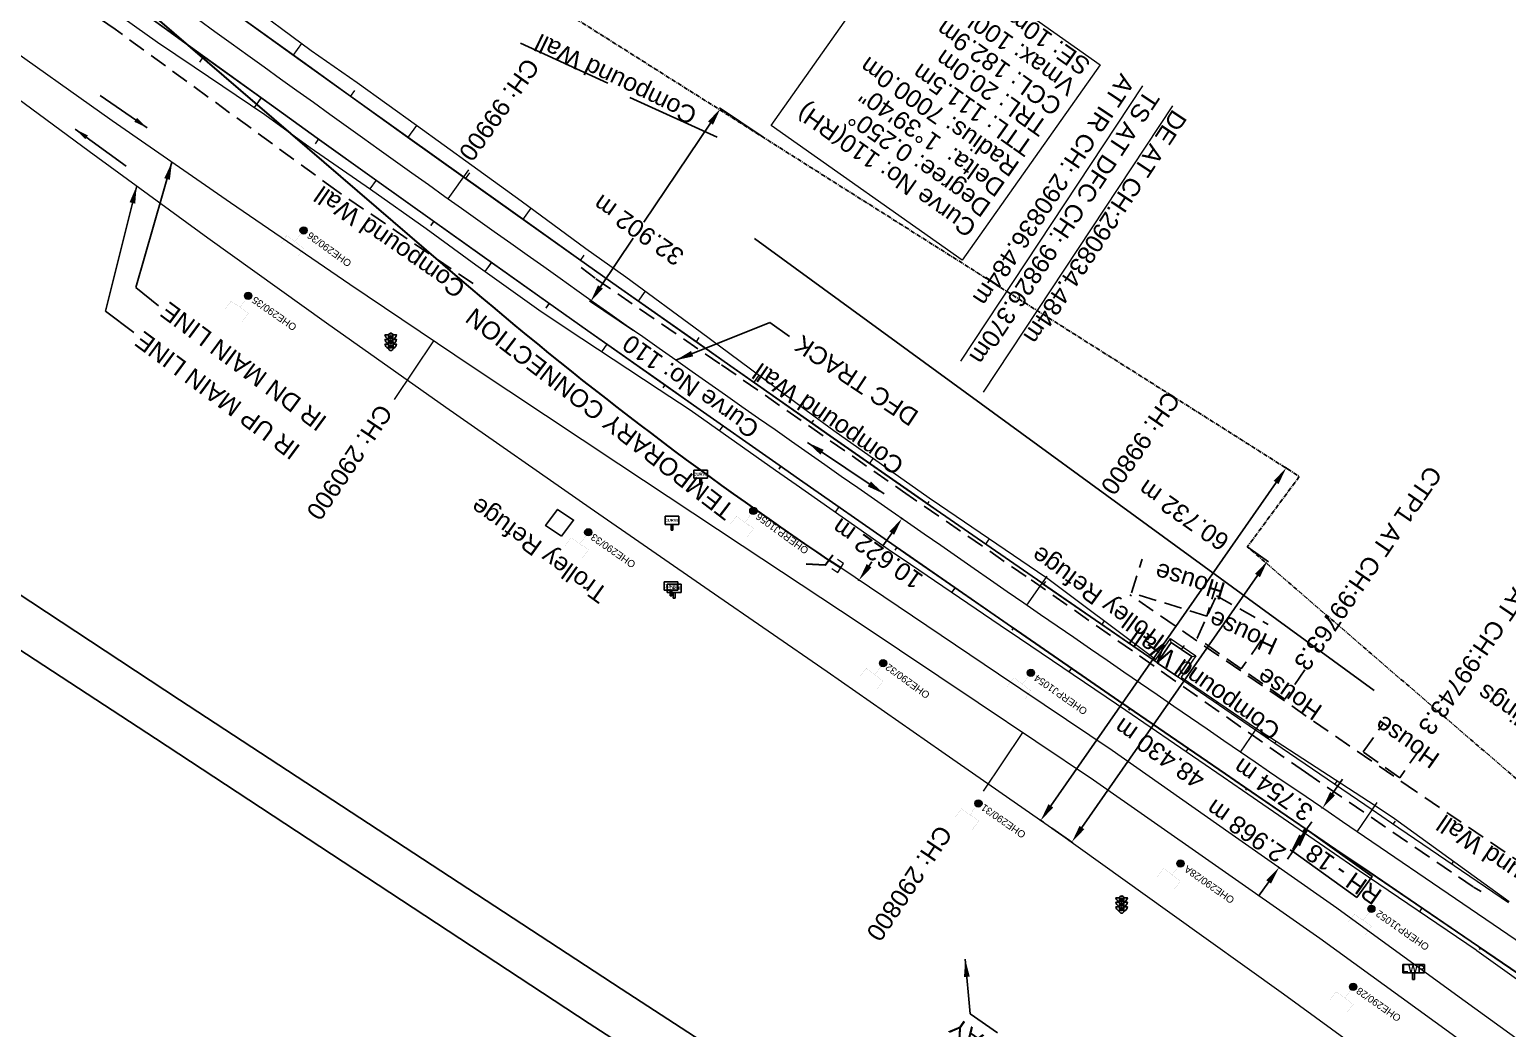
# Model space of a CAD drawing. Header units: metres. Extents: x 644418 to 1306172, y 3366650 to 6747308.
# Drawn here: x 652136.4 to 652345.4, y 3374236.7 to 3374377.9 of the extents above; entities that cross this region are included whole.
import ezdxf
from ezdxf.enums import TextEntityAlignment as Align

# ---------------------------------------------------------------- set-up
doc = ezdxf.new("R2010")
doc.units = ezdxf.units.M
doc.header["$MEASUREMENT"] = 0
doc.linetypes.add('CENTER', pattern=[2, 1.25, -0.25, 0.25, -0.25])
doc.linetypes.add('DASHED', pattern=[0.75, 0.5, -0.25])
doc.layers.get('Defpoints').update_dxf_attribs({"lineweight": 0})
for name, color, linetype, lineweight in [('BOUNDARY DIMENTION', 10, 'Continuous', 0), ('Cardinal_Leader', 10, 'Continuous', 0), ('Existing Chainage', 7, 'Continuous', 0), ('Existing IR Track', 143, 'Continuous', 0), ('Existing Railway Boundary', 7, 'CENTER', 0), ('flow direction', 7, 'Continuous', 0), ('OHE MAST', 8, 'Continuous', 0), ('OHE MAST TEXT', 8, 'Continuous', 0), ('Proposed Chainage', 10, 'Continuous', 0), ('Proposed Curve_Details', 10, 'Continuous', 0), ('PROPOSED DFC TRACK', 1, 'Continuous', 0), ('PROPOSED DFCC TOE LINE', 239, 'Continuous', 0), ('PROPOSED DFCC TOE SLOPES', 239, 'Continuous', 0), ('PROPOSED DFCC TRACK', 1, 'Continuous', 0), ('Proposed TPTC Chainages', 1, 'Continuous', 0), ("RAJPURA STN. SRJ's", 251, 'Continuous', 0), ('TEMPORARY CONNECTION', 6, 'Continuous', 0)]:
    doc.layers.add(name, color=color, linetype=linetype, lineweight=lineweight)
for name, color, linetype in [('COMPOUND_WALL', 251, 'Continuous'), ('CURVE_DETAILS', 251, 'Continuous'), ('DFCC Boundary', 6, 'CENTER'), ('Dimension', 10, 'Continuous'), ('GOVT_BUILDING', 251, 'Continuous'), ('LWR', 251, 'Continuous'), ('PROPOSED DFCC FORMATION LINE', 187, 'Continuous'), ('RESIDENTIAL_BL_PUC', 251, 'Continuous'), ('SIGNAL_POST', 8, 'Continuous'), ('SUB_ROAD_EDGE', 34, 'Continuous'), ('TOPO_TEXT', 251, 'Continuous'), ('Trolley Refuse', 10, 'Continuous'), ('TROLLEY_STAND', 7, 'Continuous')]:
    doc.layers.add(name, color=color, linetype=linetype)
doc.styles.add('NB', font='swissbo.ttf', dxfattribs={"height": 1.5})
doc.styles.get("Standard").update_dxf_attribs({"font": 'arial.ttf'})
doc.styles.add('Style-Arial', font='arial.ttf')
doc.dimstyles.new('DIM', dxfattribs={"dimtxt": 2.5, "dimasz": 2.5, "dimexe": 0.18, "dimexo": 0.0625, "dimgap": 0.09, "dimtad": 0, "dimtih": 1, "dimtoh": 1, "dimdec": 3, "dimzin": 0, "dimdsep": 46, "dimtxsty": 'Standard', "dimcen": 0.09, "dimadec": 0, "dimazin": 0, "dimtfac": 1, "dimtdec": 3, "dimtofl": 0, "dimtmove": 0, "dimatfit": 3, "dimfxl": 1, "dimtolj": 1, "dimtzin": 0, "dimarcsym": 0})
doc.dimstyles.new('ISO-25', dxfattribs={"dimtxt": 2.5, "dimasz": 2.5, "dimexe": 1.25, "dimexo": 0.625, "dimtad": 1, "dimtxsty": 'Standard', "dimcen": 2.5, "dimadec": 0, "dimazin": 0, "dimtfac": 1, "dimtmove": 0, "dimatfit": 3, "dimfxl": 1, "dimarcsym": 0})

# ---------------------------------------------------------------- blocks, each defined once
blk = doc.blocks.new('LWR')
for p, q in [((-1.52, 2.09), (1.54, 2.09)), ((-1.52, 0.92), (-1.52, 2.09)), ((-1.52, 0.92), (1.54, 0.92)), ((1.54, 2.09), (1.54, 0.92))]:
    blk.add_line(p, q)
blk.add_lwpolyline([(-0.13, 0.92), (-0.13, 0), (0.13, 0), (0.13, 0.92)])
at = {"style": 'NB', "width": 1.025371}
blk.add_text('LWR', height=0.988, dxfattribs=at).set_placement((0, 1.5), align=Align.MIDDLE)
blk = doc.blocks.new('SIG')
for color, points in [(1, [(-0.22, 0.42, 0.180295), (-0.01, 0.33, -0.00255), (0.01, 0.33, -0.00255), (0.02, 0.33, 0.180295), (0.23, 0.42, -0.002654), (0.25, 0.44, 0.184495), (0.33, 0.65, 1.000001), (-0.32, 0.65, 0.184495), (-0.24, 0.44, -0.002654)]), (2, [(0.23, -0.23, -0.002654), (0.25, -0.21, 0.184495), (0.33, 0.01, 1.000001), (-0.32, 0.01, 0.184495), (-0.24, -0.21, -0.002654), (-0.22, -0.23, 0.180295), (-0.01, -0.32, -0.00255), (0.01, -0.32, -0.00255), (0.02, -0.32, 0.180295)]), (3, [(0.23, -0.88, -0.002654), (0.25, -0.86, 0.184495), (0.33, -0.64, 1.000001), (-0.32, -0.64, 0.184495), (-0.24, -0.86, -0.002654), (-0.22, -0.88, 0.395599)])]:
    blk.add_hatch(color=color).paths.add_polyline_path(points)
for p, q in [((-0.31, 0.98), (-0.32, -0.9)), ((0.33, -0.9), (0.32, 0.98))]:
    blk.add_line(p, q)
for points in [[(-0.31, 0.98), (-0.81, 0.98, 0.198758), (-0.42, 0.41, 0.003814), (-0.31, 0.39, 0.003814)], [(-0.31, 0.33), (-0.81, 0.33, 0.198758), (-0.42, -0.23, 0.003727), (-0.32, -0.26, 0.003727)], [(0.32, 0.98), (0.82, 0.98, -0.198758), (0.44, 0.41, -0.003814), (0.32, 0.39, -0.003814)], [(0.32, 0.33), (0.82, 0.33, -0.198758), (0.44, -0.23, -0.003727), (0.33, -0.26, -0.003727)], [(-0.32, -0.32), (-0.81, -0.32, 0.198758), (-0.42, -0.88, 0.003639), (-0.32, -0.9)], [(0.33, -0.32), (0.82, -0.32, -0.198758), (0.44, -0.88, -0.003639), (0.33, -0.9)]]:
    blk.add_lwpolyline(points, format="xyb")
for centre, radius, start, end in [((0.01, 0.91), 0.324, 12.4049, 167.5951), ((0.01, 0.81), 0.357, 27.7578, 152.2422), ((0.01, -0.9), 0.324, 181.4572, 358.5428)]:
    blk.add_arc(centre, radius, start, end)
blk = doc.blocks.new('CURVE')
for p, q in [((-0.98, 0.82), (-0.98, 1.98)), ((-0.98, 1.98), (0.98, 1.98)), ((-0.98, 0.82), (0.98, 0.82)), ((-0.13, 0.82), (-0.13, 0)), ((-0.13, 0), (0.13, 0)), ((0.13, 0.82), (0.13, 0)), ((0.98, 1.98), (0.98, 0.82))]:
    blk.add_line(p, q)
at = {"style": 'NB', "width": 1.025371}
blk.add_text('CURVE', height=0.4, dxfattribs=at).set_placement((0, 1.4), align=Align.MIDDLE)
blk = doc.blocks.new('OHE MAST')
h = blk.add_hatch(color=256)
edge = h.paths.add_edge_path()
edge.add_arc((0, 0), 0.514, 0, 360)
at = {"const_width": 0.01, "flags": 128}
for points in [[(1.5, 3.5), (1.5, 2), (-1.5, 2), (-1.5, 3.5)], [(0, 2), (0, 0)]]:
    blk.add_lwpolyline(points, dxfattribs=at)
blk.add_circle((0, 0), 0.514)
blk = doc.blocks.new('*D1735')
at = {"layer": 'Defpoints', "color": 0, "transparency": 16777216}
for p in [(652319.21, 3374267.87, -2.92), (652319.21, 3374267.87), (652317.09, 3374264.77, 268.46)]:
    blk.add_point(p, dxfattribs=at)
at = {"layer": 'Dimension', "color": 0, "lineweight": -2, "transparency": 16777216}
for p, q in [((652320.63, 3374269.93), (652322.04, 3374271.99)), ((652319.16, 3374267.9), (652319.07, 3374267.97)), ((652317.04, 3374264.81), (652316.94, 3374264.87)), ((652315.68, 3374262.71), (652314.27, 3374260.65))]:
    blk.add_line(p, q, dxfattribs=at)
at = {"layer": 'Dimension', "color": 0, "transparency": 16777216}
for points in [[(652320.28, 3374270.16), (652320.97, 3374269.69), (652319.21, 3374267.87)], [(652315.34, 3374262.94), (652316.02, 3374262.47), (652317.09, 3374264.77)]]:
    blk.add_solid(points, dxfattribs=at)
at = {"layer": 'Dimension', "color": 0, "lineweight": 0, "transparency": 16777216, "insert": (652312.22, 3374270.48), "char_height": 2.5, "attachment_point": 5, "rotation": 145}
blk.add_mtext('\\A1;3.754 m', dxfattribs=at)
blk = doc.blocks.new('*D1769')
at = {"layer": 'Defpoints', "color": 0, "transparency": 16777216}
for p in [(652259.72, 3374308.81), (652259.84, 3374308.72), (652253.77, 3374300.01)]:
    blk.add_point(p, dxfattribs=at)
at = {"layer": 'Dimension', "color": 0, "lineweight": -2, "transparency": 16777216}
for p, q in [((652259.79, 3374308.76), (652259.57, 3374308.91)), ((652258.29, 3374306.76), (652257.03, 3374304.95)), ((652255.08, 3374302.14), (652255.47, 3374302.71)), ((652253.72, 3374300.04), (652253.5, 3374300.19))]:
    blk.add_line(p, q, dxfattribs=at)
at = {"layer": 'Dimension', "color": 0, "transparency": 16777216}
for points in [[(652257.95, 3374306.99), (652258.63, 3374306.52), (652259.72, 3374308.81)], [(652254.74, 3374302.38), (652255.42, 3374301.9), (652253.65, 3374300.09)]]:
    blk.add_solid(points, dxfattribs=at)
at = {"layer": 'Dimension', "color": 0, "lineweight": 0, "transparency": 16777216, "insert": (652256.25, 3374303.83), "char_height": 2.5, "attachment_point": 5, "rotation": 145}
blk.add_mtext('\\A1;10.622 m', dxfattribs=at)
blk = doc.blocks.new('*D1550')
at = {"layer": 'Defpoints', "color": 0, "transparency": 16777216}
for p in [(652314.93, 3374261.77, 268.45), (652313.05, 3374259.47), (652313.2, 3374259.36, 268.44)]:
    blk.add_point(p, dxfattribs=at)
at = {"layer": 'Dimension', "color": 0, "lineweight": -2, "transparency": 16777216}
for p, q in [((652316.25, 3374263.91), (652317.71, 3374265.93)), ((652314.88, 3374261.81), (652314.64, 3374261.98)), ((652313.15, 3374259.4), (652312.91, 3374259.57)), ((652311.59, 3374257.44), (652310.13, 3374255.41))]:
    blk.add_line(p, q, dxfattribs=at)
at = {"layer": 'Dimension', "color": 0, "transparency": 16777216}
for points in [[(652315.91, 3374264.15), (652316.59, 3374263.66), (652314.79, 3374261.88)], [(652311.25, 3374257.68), (652311.93, 3374257.2), (652313.05, 3374259.47)]]:
    blk.add_solid(points, dxfattribs=at)
at = {"layer": 'Dimension', "color": 0, "lineweight": 0, "transparency": 16777216, "insert": (652308.38, 3374264.65), "char_height": 2.5, "attachment_point": 5, "rotation": 145}
blk.add_mtext('\\A1;2.968 m', dxfattribs=at)
blk = doc.blocks.new('*D1659')
at = {"layer": 'BOUNDARY DIMENTION', "color": 0, "lineweight": -2, "transparency": 16777216}
for p, q in [((652240.11, 3374362.71), (652233.91, 3374366.88)), ((652232.66, 3374364.71), (652223.24, 3374350.71)), ((652217.08, 3374341.56), (652221.71, 3374348.44)), ((652221.75, 3374335.41), (652215.54, 3374339.59))]:
    blk.add_line(p, q, dxfattribs=at)
at = {"layer": 'BOUNDARY DIMENTION', "color": 0, "transparency": 16777216}
for points in [[(652232.31, 3374364.94), (652233.01, 3374364.48), (652234.06, 3374366.78)], [(652216.74, 3374341.79), (652217.43, 3374341.33), (652215.69, 3374339.49)]]:
    blk.add_solid(points, dxfattribs=at)
at = {"layer": 'Defpoints', "color": 0, "transparency": 16777216}
for p in [(652234.06, 3374366.78), (652240.17, 3374362.67), (652221.8, 3374335.38)]:
    blk.add_point(p, dxfattribs=at)
at = {"layer": 'BOUNDARY DIMENTION', "color": 0, "transparency": 16777216, "insert": (652222.48, 3374349.58), "char_height": 2.5, "attachment_point": 5, "rotation": 145}
blk.add_mtext('\\A1;32.902 m', dxfattribs=at)
blk = doc.blocks.new('*D1870')
at = {"layer": 'Defpoints', "color": 0, "linetype": 'Continuous', "ltscale": 0.5, "transparency": 16777216}
for p in [(652314.07, 3374315.97), (652314.5, 3374315.67), (652279.78, 3374265.84)]:
    blk.add_point(p, dxfattribs=at)
at = {"layer": 'DFCC Boundary', "color": 0, "linetype": 'Continuous', "lineweight": -2, "ltscale": 0.5, "transparency": 16777216}
for p, q in [((652314.45, 3374315.7), (652313.92, 3374316.07)), ((652280.78, 3374268.19), (652312.64, 3374313.92)), ((652279.73, 3374265.87), (652279.21, 3374266.24))]:
    blk.add_line(p, q, dxfattribs=at)
at = {"layer": 'DFCC Boundary', "color": 0, "linetype": 'Continuous', "ltscale": 0.5, "transparency": 16777216}
for points in [[(652312.3, 3374314.15), (652312.98, 3374313.68), (652314.07, 3374315.97)], [(652280.44, 3374268.43), (652281.13, 3374267.95), (652279.35, 3374266.14)]]:
    blk.add_solid(points, dxfattribs=at)
at = {"layer": 'DFCC Boundary', "color": 0, "linetype": 'Continuous', "ltscale": 0.5, "transparency": 16777216, "insert": (652299.57, 3374309.29), "char_height": 2.5, "attachment_point": 5, "rotation": 145}
blk.add_mtext('\\A1;60.732 m', dxfattribs=at)
blk = doc.blocks.new('*D1884')
at = {"layer": 'Defpoints', "color": 0, "linetype": 'Continuous', "ltscale": 0.5, "transparency": 16777216}
for p in [(652308.57, 3374304.81), (652280.88, 3374265.07), (652283.75, 3374263.07)]:
    blk.add_point(p, dxfattribs=at)
at = {"layer": 'DFCC Boundary', "color": 0, "linetype": 'Continuous', "lineweight": -2, "ltscale": 0.5, "transparency": 16777216}
for p, q in [((652308.62, 3374304.77), (652311.58, 3374302.71)), ((652310.01, 3374300.76), (652285.18, 3374265.13)), ((652280.93, 3374265.04), (652283.9, 3374262.97))]:
    blk.add_line(p, q, dxfattribs=at)
at = {"layer": 'DFCC Boundary', "color": 0, "linetype": 'Continuous', "ltscale": 0.5, "transparency": 16777216}
for points in [[(652309.66, 3374301), (652310.35, 3374300.52), (652311.43, 3374302.81)], [(652284.84, 3374265.36), (652285.52, 3374264.89), (652283.75, 3374263.07)]]:
    blk.add_solid(points, dxfattribs=at)
at = {"layer": 'DFCC Boundary', "color": 0, "linetype": 'Continuous', "ltscale": 0.5, "transparency": 16777216, "insert": (652296.15, 3374275.61), "char_height": 2.5, "attachment_point": 5, "rotation": 145}
blk.add_mtext('\\A1;48.430 m', dxfattribs=at)

msp = doc.modelspace()

# ---------------------------------------------------------------- linework, layer by layer
at = {"layer": 'Cardinal_Leader', "lineweight": 0, "flags": 128}
msp.add_lwpolyline([(652307.5911, 3374275.7972), (652310.4124, 3374279.9253)], dxfattribs=at)
at = {"layer": 'Cardinal_Leader', "linetype": 'Continuous', "lineweight": 0, "flags": 128}
msp.add_lwpolyline([(652324.1139, 3374264.528), (652326.9293, 3374268.66)], dxfattribs=at)
at = {"layer": 'COMPOUND_WALL', "color": 88, "linetype": 'DASHED', "ltscale": 5}
for points in [[(652199.075, 3374342.023), (652179.798, 3374355.142), (652148.442, 3374378), (652127.118, 3374392.892), (652106.106, 3374407.845), (652102.403, 3374452.897)], [(652214.375, 3374344.326), (652216.437, 3374342.717), (652234.212, 3374330.54), (652259.784, 3374312.69), (652277.985, 3374300.155), (652316.774, 3374272.941), (652340.539, 3374256.714), (652341.635, 3374256.11)], [(652371.725, 3374243.635), (652357.421, 3374253.19), (652332.358, 3374270.282), (652291.956, 3374298.032)]]:
    msp.add_lwpolyline(points, dxfattribs=at)
at = {"layer": 'COMPOUND_WALL', "linetype": 'Continuous'}
for points in [[(652218.114, 3374370.37, 269.955), (652205.7588, 3374376.0092, 271.1153)], [(652233.5952, 3374362.7158, 268.9247), (652221.24, 3374368.355, 270.085)], [(652326.5038, 3374284.5195, 269.834), (652238.8558, 3374348.3855, 270.782)]]:
    msp.add_polyline3d(points, dxfattribs=at)
at = {"layer": 'DFCC Boundary', "ltscale": 0.5, "flags": 128}
msp.add_lwpolyline([(655695.597, 3371812.1897), (655640.8822, 3371912.823), (655580.0449, 3371996.7158), (655509.7792, 3372062.0857), (655426.9534, 3372113.9756), (655342.6069, 3372167.9462), (655257.8854, 3372221.2222), (655173.2688, 3372275.363), (655087.3459, 3372327.2788), (655002.8598, 3372380.6107), (654914.5097, 3372429.9473), (654741.1355, 3372529.4419), (654650.033, 3372576.4159), (654568.6995, 3372626.155), (654571.9877, 3372630.6369), (654391.4686, 3372756.327), (654377.1337, 3372736.8494), (654004.4289, 3373016.6995), (654007.7887, 3373020.6424), (653690.5739, 3373253.6486), (653690.5425, 3373253.6059), (653433.8132, 3373453.1485), (653440.7668, 3373462.5592), (653208.8394, 3373636.5534), (653216.1698, 3373646.5105), (653142.1983, 3373700.8896), (653053.6963, 3373771.1122), (652994.4341, 3373810.5255), (652929.3691, 3373859.5713), (652860.9168, 3373902.1103), (652749.6028, 3373984.4705), (652631.2396, 3374070.7175), (652636.2281, 3374078.1704), (652537.912, 3374145.7283), (652392.904, 3374241.2711), (652388.7719, 3374235.6812), (652308.569, 3374304.8076), (652315.9256, 3374314.7669), (652103.9815, 3374448.7876), (652083.1937, 3374464.1943), (652072.7494, 3374471.9329), (652052.3219, 3374487.0684), (652038.1897, 3374497.5387), (652024.0173, 3374508.0388), (652009.8347, 3374518.5254), (651995.6683, 3374529), (651981.7515, 3374539.2836), (651967.8828, 3374549.5317), (651954.6903, 3374559.2866), (651941.4997, 3374569.04), (651923.9377, 3374582.0168), (651906.3215, 3374595.0337), (651892.0868, 3374605.5547), (651877.7985, 3374616.1153), (651861.6288, 3374628.0564), (651845.5071, 3374639.9619), (651829.5757, 3374651.7544), (651824.7911, 3374655.296), (651813.6747, 3374663.5244), (651797.4592, 3374675.4968), (651792.6217, 3374679.0685), (651809.3453, 3374701.6999), (651798.0335, 3374710.0518), (651782.3495, 3374721.6444), (651766.6655, 3374733.2369), (651750.5163, 3374745.1875), (651734.3118, 3374757.179), (651717.3274, 3374769.6994), (651700.4625, 3374782.1317), (651684.6001, 3374793.8578), (651668.5938, 3374805.6902), (651652.6806, 3374817.4203), (651636.8173, 3374829.1137), (651620.9269, 3374840.8662), (651604.9647, 3374852.6718), (651588.7459, 3374864.6312), (651572.5882, 3374876.5455), (651556.6943, 3374888.2868), (651540.8409, 3374899.9983), (651524.5553, 3374912.0488), (651508.2568, 3374924.109), (651492.7938, 3374935.5157), (651477.3997, 3374946.8715), (651461.3291, 3374958.7436), (651445.2311, 3374970.6359), (651429.3555, 3374982.3615), (651413.4375, 3374994.1184), (651396.6322, 3375006.522), (651379.7761, 3375018.963), (651363.6644, 3375030.8565), (651352.7728, 3375038.8965), (651331.6522, 3375054.4784), (651315.7738, 3375066.1947), (651299.7306, 3375078.0412), (651283.6239, 3375089.9346), (651273.9044, 3375097.1057), (651264.2377, 3375104.2378), (651243.4187, 3375119.6324), (651222.5077, 3375135.095), (651201.5462, 3375150.5784), (651180.4926, 3375166.1298), (651161.7365, 3375179.9701), (651143.0969, 3375193.7244), (651126.6442, 3375205.9373), (651110.0563, 3375218.2505), (651088.7204, 3375233.9244), (651067.5473, 3375249.4788), (651049.4448, 3375262.8672), (651031.0656, 3375276.4601), (651013.3004, 3375289.5618), (650995.6557, 3375302.5748), (650975.556, 3375317.4171), (650955.4878, 3375332.2363), (650948.8014, 3375337.1771), (650951.4372, 3375340.7501), (650937.0874, 3375351.3535), (650916.0918, 3375366.8677), (650897.9224, 3375380.2929), (650879.805, 3375393.6796), (650866.8386, 3375403.2309), (650853.9116, 3375412.7532), (650835.5886, 3375426.289), (650817.2946, 3375439.8035), (650797.968, 3375454.1206), (650778.7222, 3375468.3781), (650760.7655, 3375481.6337), (650742.8011, 3375494.8949), (650723.0807, 3375509.4255), (650703.3693, 3375523.9495), (650688.6613, 3375534.8372), (650673.8463, 3375545.804), (650653.7938, 3375560.6295), (650633.6894, 3375575.4932), (650612.6421, 3375591.0542), (650592.0153, 3375606.3042), (650570.0328, 3375622.5591), (650548.5001, 3375638.4814), (650530.5234, 3375651.793), (650512.3606, 3375665.2423), (650494.7465, 3375678.2665), (650476.9008, 3375691.462), (650459.2976, 3375704.4721), (650441.3132, 3375717.7633), (650427.1261, 3375728.1319), (650413.8099, 3375737.864), (650402.677, 3375746.2697), (650389.8486, 3375755.6668), (650377.7322, 3375764.5425), (650360.7275, 3375777.1141), (650343.7744, 3375789.6482), (650325.0342, 3375803.5254), (650306.3109, 3375817.39), (650287.6225, 3375831.2124), (650268.717, 3375845.1957), (650250.337, 3375858.8009), (650231.8256, 3375872.5033), (650215.4559, 3375884.6355), (650199.261, 3375896.6381), (650189.9351, 3375903.5429), (650184.6476, 3375907.4517), (650170.3331, 3375918.0338), (650153.2211, 3375930.7288), (650135.9365, 3375943.5518), (650119.2313, 3375955.9159), (650102.3769, 3375968.3905), (650085.2738, 3375981.0461), (650068.2078, 3375993.6742), (650052.7787, 3376005.1011), (650037.4384, 3376016.4621), (650022.1728, 3376027.766), (650006.9632, 3376039.0283), (649974.7512, 3376062.8762), (649961.4537, 3376072.7117), (649948.2091, 3376082.508), (649944.476, 3376085.2722), (649918.728, 3376050.5341), (649909.4316, 3376057.4177), (649896.4092, 3376067.0604), (649893.7832, 3376069.0128), (649891.1645, 3376070.9437), (649888.4639, 3376072.9569), (649875.744, 3376082.3694), (649867.5551, 3376088.4016), (649853.4118, 3376098.8745), (649839.2513, 3376109.3603), (649829.0749, 3376116.9005), (649827.2194, 3376118.2675), (649818.0867, 3376125.0366), (649808.8566, 3376131.8779), (649793.2502, 3376143.4201), (649777.6288, 3376154.9733), (649763.6321, 3376165.3144), (649749.5741, 3376175.7007), (649733.9228, 3376187.2754), (649718.3343, 3376198.8036), (649705.3241, 3376208.4391), (649692.3703, 3376218.0327), (649678.0208, 3376228.6769), (649663.5747, 3376239.3366), (649646.4625, 3376252.0623), (649634.6272, 3376260.744), (649624.9192, 3376267.9946), (649615.0208, 3376275.3876), (649599.9831, 3376286.4834), (649588.9857, 3376294.598), (649590.032, 3376296.0132), (649586.1685, 3376298.8639), (649569.3593, 3376311.3207), (649552.641, 3376323.7102), (649537.2353, 3376335.0739), (649521.9792, 3376346.327), (649506.2408, 3376358.0035), (649490.3575, 3376369.7875), (649475.7578, 3376380.5673), (649461.1933, 3376391.3211), (649445.4753, 3376402.9572), (649429.8494, 3376414.5253), (649414.4906, 3376425.9209), (649378.3483, 3376452.6365), (649368.4603, 3376459.9984), (649352.6509, 3376471.6682), (649336.6992, 3376483.4434), (649322.3941, 3376494.1037), (649307.6557, 3376505.0862), (649290.8736, 3376517.4208), (649273.972, 3376529.8435), (649258.1992, 3376541.4854), (649242.2966, 3376553.2232), (649226.5432, 3376564.8634), (649210.8826, 3376576.435), (649195.2207, 3376588.0769), (649179.5326, 3376599.7383), (649164.9134, 3376610.5118), (649150.5177, 3376621.1205), (649135.415, 3376632.3287), (649120.2337, 3376643.5954), (649107.8929, 3376652.6743), (649095.5927, 3376661.7234), (649079.5687, 3376673.5769), (649063.4846, 3376685.4748), (649046.5651, 3376697.9756), (649029.6506, 3376710.4727), (649013.3465, 3376722.5351), (648996.9805, 3376734.6431), (648980.3936, 3376746.8979), (648963.6626, 3376759.259), (648946.7453, 3376771.7643), (648929.6945, 3376784.3682), (648913.5118, 3376796.3614), (648897.2206, 3376808.435), (648876.2496, 3376823.9678), (648855.1325, 3376839.6089), (648839.3985, 3376851.2044), (648823.6596, 3376862.8037), (648806.187, 3376875.7235), (648788.7814, 3376888.5937), (648772.4766, 3376900.6763), (648756.1277, 3376912.7915), (648748.6058, 3376918.3049), (648733.321, 3376929.6306), (648718.1841, 3376940.8501), (648694.1574, 3376958.9078), (648686.9154, 3376964.1595), (648685.9321, 3376964.8321), (648667.95, 3376978.2197), (648649.3198, 3376992.1471), (648633.5557, 3377003.8368), (648617.684, 3377015.6038), (648613.3865, 3377018.7718), (648613.1308, 3377018.4261), (648605.39, 3377024.1325), (648593.439, 3377032.9404), (648576.5994, 3377045.3816), (648559.8787, 3377057.7351), (648542.9247, 3377070.3132), (648525.9483, 3377082.908), (648511.3109, 3377093.7409), (648496.5572, 3377104.6599), (648477.562, 3377118.7172), (648458.5464, 3377132.7896), (648451.3349, 3377138.2101), (648435.5918, 3377149.862), (648422.1096, 3377159.9046), (648408.3664, 3377170.0637), (648394.6863, 3377180.1761), (648381.6588, 3377189.818), (648368.6059, 3377199.4787), (648354.1188, 3377210.196), (648339.6473, 3377220.9017), (648325.8166, 3377231.1386), (648311.9735, 3377241.3853), (648297.2469, 3377252.2824), (648283.6168, 3377262.3688), (648282.6002, 3377260.9951), (648281.5015, 3377261.8082), (648268.446, 3377271.4578), (648255.3849, 3377281.1115), (648243.3023, 3377290.0413), (648231.5826, 3377298.7116), (648230.1246, 3377299.843), (648216.137, 3377310.1827), (648202.3989, 3377320.3379), (648187.9045, 3377331.0225), (648173.4524, 3377341.7035), (648159.964, 3377351.7009), (648146.3755, 3377361.7726), (648132.3698, 3377372.1252), (648118.3132, 3377382.5155), (648104.5683, 3377392.6752), (648090.8453, 3377402.8186), (648079.0331, 3377411.5788), (648067.1746, 3377420.3734), (648052.1864, 3377431.461), (648037.1291, 3377442.5999), (648023.4384, 3377452.7367), (648009.6421, 3377462.9518), (647998.5681, 3377471.1475), (647977.6651, 3377486.6371), (647970.8013, 3377491.7424), (647954.3046, 3377504.0127), (647940.5645, 3377514.1537), (647927.1436, 3377524.0583), (647912.5029, 3377534.9198), (647897.7662, 3377545.8524), (647883.3488, 3377556.5286), (647868.9785, 3377567.1699), (647855.3948, 3377577.2425), (647841.7032, 3377587.3948), (647828.8284, 3377596.8277), (647815.9828, 3377606.2395), (647798.869, 3377618.9232), (647787.996, 3377626.9816), (647769.1212, 3377640.9619), (647756.6675, 3377650.183), (647742.624, 3377660.5991), (647728.5049, 3377671.0713), (647713.635, 3377682.0926), (647698.699, 3377693.1628), (647681.9918, 3377705.517), (647665.4025, 3377717.7839), (647652.0515, 3377727.6811), (647638.8028, 3377737.5025), (647625.2604, 3377747.546), (647611.724, 3377757.585), (647601.846, 3377764.9047), (647586.5632, 3377776.2354), (647574.9107, 3377784.8659), (647552.1318, 3377801.7377), (647544.5766, 3377807.3492), (647531.2096, 3377817.2774), (647518.7824, 3377826.4783), (647506.3678, 3377835.6698), (647493.0662, 3377845.5438), (647479.7149, 3377855.4547), (647466.3541, 3377865.3556), (647452.9886, 3377875.26), (647440.1702, 3377884.755), (647427.3392, 3377894.2595), (647421.9004, 3377898.2902), (647422.4016, 3377898.9655), (647413.1507, 3377905.8213), (647398.5546, 3377916.6386), (647385.2867, 3377926.4568), (647372.1159, 3377936.2032), (647357.4127, 3377947.1112), (647351.2811, 3377951.6601), (647330.0092, 3377967.4105), (647317.4471, 3377976.6964), (647304.414, 3377986.3606), (647291.335, 3377996.0589), (647278.7541, 3378005.3917), (647266.0777, 3378014.7954), (647252.9457, 3378024.4462), (647239.9839, 3378033.9719), (647225.7512, 3378044.5255), (647211.5179, 3378055.0796), (647196.511, 3378066.208), (647181.4966, 3378077.3419), (647167.7872, 3378087.5064), (647154.0498, 3378097.6917), (647140.7668, 3378107.5414), (647127.4862, 3378117.3893), (647113.2521, 3378127.9375), (647099.0375, 3378138.4713), (647085.0268, 3378148.8592), (647070.9977, 3378159.2608), (647056.5444, 3378169.9697), (647042.0873, 3378180.6814), (647027.5624, 3378191.4464), (647013.0728, 3378202.1851), (646999.864, 3378211.9684), (646986.6741, 3378221.7376), (646973.6148, 3378231.4185), (646960.4875, 3378241.1499), (646945.7953, 3378252.0414), (646931.0256, 3378262.9902), (646930.6274, 3378263.2852), (646951.9475, 3378292.0562)], dxfattribs=at)
at = {"layer": 'Existing Chainage', "color": 0, "linetype": 'Continuous', "lineweight": 13, "flags": 128}
for points in [[(652187.9439, 3374325.6408), (652193.5211, 3374333.941)], [(652271.2411, 3374270.2742), (652276.8019, 3374278.5855)]]:
    msp.add_lwpolyline(points, dxfattribs=at)
at = {"layer": 'Existing IR Track', "flags": 128}
for points in [[(652131.254, 3374376.9614), (652148.0144, 3374365.0755), (652164.7677, 3374353.4938), (652181.6599, 3374341.9409), (652198.9238, 3374330.3105), (652219.6707, 3374316.5361), (652237.1294, 3374304.9947), (652253.8223, 3374293.9597), (652270.5223, 3374282.787), (652286.82, 3374271.8836), (652303.1117, 3374260.4936), (652318.8282, 3374249.5049), (652335.15, 3374237.6514), (652351.6391, 3374225.6756)], [(652128.5133, 3374372.73), (652144.7793, 3374360.7628), (652161.5823, 3374348.5087), (652178.3531, 3374336.4702), (652195.2235, 3374324.5537), (652215.6463, 3374310.3225), (652232.4562, 3374298.7114), (652249.1614, 3374287.1727), (652265.3828, 3374275.8709), (652281.4886, 3374264.6496), (652297.6298, 3374253.1048), (652313.669, 3374241.6327), (652329.5315, 3374230.0642), (652345.3654, 3374218.5162)], [(652354.7555, 3374229.3949), (652338.0146, 3374241.5483), (652321.2212, 3374253.7392), (652305.9707, 3374264.4331), (652289.4752, 3374276), (652273.3994, 3374286.8091), (652251.0607, 3374301.8286)]]:
    msp.add_lwpolyline(points, dxfattribs=at)
at = {"layer": 'GOVT_BUILDING', "linetype": 'Continuous'}
msp.add_polyline3d([(652324.051, 3374255.228, 268.363), (652314.934, 3374261.772, 268.446), (652317.093, 3374264.77, 268.457), (652326.2103, 3374258.2258, 268.457)], close=True, dxfattribs=at)
at = {"layer": 'Proposed Chainage', "lineweight": 0, "flags": 128}
for points in [[(652198.4036, 3374358.0915), (652195.5023, 3374354.0194)], [(652280.1998, 3374300.69), (652277.357, 3374296.5769)]]:
    msp.add_lwpolyline(points, dxfattribs=at)
at = {"layer": 'Proposed Curve_Details'}
msp.add_lwpolyline([(652287.7463, 3374372.9766), (652268.2531, 3374345.3232), (652241.2323, 3374364.3705), (652260.7256, 3374392.0239)], close=True, dxfattribs=at)
at = {"layer": 'PROPOSED DFCC FORMATION LINE', "lineweight": 0, "flags": 128}
for points in [[(652357.769, 3374236.9991), (652341.3614, 3374248.1783), (652341.2408, 3374248.2605), (652324.7126, 3374259.5219), (652321.9743, 3374261.3876), (652308.1844, 3374270.79), (652305.447, 3374272.6599), (652291.6743, 3374282.0968), (652290.3498, 3374283.0069), (652275.2797, 3374293.3932), (652275.1964, 3374293.4508), (652260.2369, 3374303.8189), (652258.751, 3374304.8519), (652245.2213, 3374314.2839), (652242.3383, 3374316.2999), (652230.2331, 3374324.7881), (652225.9583, 3374327.7947), (652215.2724, 3374335.3314), (652209.6113, 3374339.3363), (652200.3394, 3374345.9138), (652193.2973, 3374350.9245), (652185.434, 3374356.5351), (652177.0165, 3374362.5593), (652170.5564, 3374367.1954), (652160.7689, 3374374.2406), (652155.7068, 3374377.8945), (652144.5551, 3374385.9643)], [(652357.7971, 3374237.0404), (652341.3896, 3374248.2196), (652341.2689, 3374248.3018), (652324.7407, 3374259.5632), (652322.0024, 3374261.429), (652308.2126, 3374270.8313), (652305.4752, 3374272.7012), (652291.7026, 3374282.138), (652290.3781, 3374283.0481), (652275.3082, 3374293.4344), (652275.2248, 3374293.492), (652260.2654, 3374303.86), (652258.7796, 3374304.8929), (652245.2499, 3374314.3249), (652242.367, 3374316.3408), (652230.2619, 3374324.829), (652225.9871, 3374327.8356), (652215.3013, 3374335.3722), (652209.6402, 3374339.3771), (652200.3683, 3374345.9545), (652193.3263, 3374350.9653), (652185.4631, 3374356.5758), (652177.0456, 3374362.6), (652170.5856, 3374367.236), (652160.7982, 3374374.2812), (652155.7361, 3374377.935), (652144.5845, 3374386.0047)], [(652345.492, 3374254.4999), (652328.9638, 3374265.7613), (652326.2255, 3374267.627), (652312.4418, 3374277.0252), (652309.7071, 3374278.8933), (652295.9492, 3374288.32), (652294.6262, 3374289.229), (652279.5723, 3374299.6042), (652279.4891, 3374299.6617), (652264.5457, 3374310.0187), (652263.0614, 3374311.0505), (652249.5463, 3374320.4724), (652246.6664, 3374322.4861), (652234.5743, 3374330.9652), (652230.3041, 3374333.9686), (652219.6297, 3374341.4972), (652213.9747, 3374345.4977), (652204.7127, 3374352.0681), (652197.6783, 3374357.0735), (652189.8234, 3374362.678), (652181.415, 3374368.6957), (652174.9619, 3374373.3268), (652165.185, 3374380.3644)], [(652295.9775, 3374288.3612), (652294.6545, 3374289.2702), (652279.6008, 3374299.6453), (652279.5175, 3374299.7029), (652264.5742, 3374310.0597), (652263.09, 3374311.0915), (652249.5749, 3374320.5133), (652246.6951, 3374322.5271), (652234.603, 3374331.0061), (652230.3329, 3374334.0095), (652219.6586, 3374341.538), (652214.0036, 3374345.5385), (652204.7417, 3374352.1089), (652197.7073, 3374357.1142), (652189.8525, 3374362.7187), (652181.4441, 3374368.7364), (652174.9911, 3374373.3674), (652165.2142, 3374380.405)]]:
    msp.add_lwpolyline(points, dxfattribs=at)
at = {"layer": 'PROPOSED DFCC TOE LINE', "lineweight": 0, "flags": 128}
for points in [[(652357.1807, 3374236.1358), (652341.0438, 3374247.7121), (652340.9222, 3374247.7929), (652324.3625, 3374259.0081), (652321.6355, 3374260.8905), (652307.8901, 3374270.3589), (652305.1637, 3374272.2455), (652291.3952, 3374281.6905), (652290.0624, 3374282.5887), (652274.9002, 3374292.8441), (652274.8163, 3374292.9008), (652259.7355, 3374303.0976), (652258.2369, 3374304.1125), (652244.7443, 3374313.6014), (652241.8464, 3374315.5968), (652229.7584, 3374324.1127), (652225.3926, 3374326.9909), (652214.4768, 3374334.2055), (652208.7049, 3374338.0564), (652199.4415, 3374344.6503), (652192.4602, 3374349.7496), (652184.5897, 3374355.3535), (652176.0522, 3374361.214), (652169.6317, 3374365.9084), (652159.6121, 3374372.6364), (652154.4351, 3374376.1344), (652143.2311, 3374384.1366)], [(652166.51, 3374382.2018), (652176.1658, 3374375.0023), (652182.6659, 3374370.4409), (652191.0686, 3374364.4206), (652198.8944, 3374358.7803), (652205.8881, 3374353.7221), (652215.0288, 3374346.9863), (652220.6865, 3374342.9925), (652231.2075, 3374335.252), (652235.3935, 3374332.1309), (652247.2515, 3374323.3224), (652250.0883, 3374321.2479), (652263.5529, 3374311.7573), (652265.0589, 3374310.7571), (652280.0843, 3374300.5229), (652280.1673, 3374300.4651), (652294.8233, 3374289.5159), (652295.6528, 3374288.8654), (652297.7086, 3374291.862), (652301.2808, 3374289.4113), (652299.2138, 3374286.3985), (652309.8796, 3374279.1457), (652312.6561, 3374277.3391), (652326.6488, 3374268.2484), (652329.4023, 3374266.405), (652345.6216, 3374254.6901)], [(652297.8163, 3374291.2836), (652297.7086, 3374291.862)], [(652300.7024, 3374289.3036), (652301.2808, 3374289.4113)]]:
    msp.add_lwpolyline(points, dxfattribs=at)
at = {"layer": 'PROPOSED DFCC TOE SLOPES', "flags": 128}
for points in [[(652173.6224, 3374374.291), (652174.8428, 3374375.9887)], [(652160.9601, 3374374.1647), (652160.3682, 3374373.3454)], [(652160.9704, 3374374.1572), (652160.3801, 3374373.3371)], [(652169.0865, 3374368.3151), (652168.0962, 3374366.9394)], [(652169.0938, 3374368.3099), (652168.1054, 3374366.9333)], [(652181.7373, 3374368.4651), (652182.3627, 3374369.3376)], [(652189.8602, 3374362.6518), (652191.1052, 3374364.3942)], [(652177.2168, 3374362.4775), (652176.7207, 3374361.7866)], [(652177.2262, 3374362.4708), (652176.7312, 3374361.7792)], [(652185.3581, 3374356.6509), (652184.4824, 3374355.4272)], [(652185.3669, 3374356.6446), (652184.4931, 3374355.4198)], [(652197.9916, 3374356.8505), (652198.5987, 3374357.7028)], [(652206.1325, 3374351.0609), (652207.2893, 3374352.6896)], [(652193.5073, 3374350.8365), (652193.073, 3374350.2278)], [(652193.5166, 3374350.8299), (652193.0832, 3374350.2205)], [(652214.2798, 3374345.2819), (652214.8069, 3374346.0264)], [(652201.6658, 3374345.0341), (652200.737, 3374343.7282)], [(652201.6733, 3374345.0288), (652200.7461, 3374343.7217)], [(652209.8297, 3374339.2431), (652209.3633, 3374338.5856)], [(652209.8404, 3374339.2355), (652209.3753, 3374338.5774)], [(652222.4379, 3374339.5166), (652223.4542, 3374340.9562)], [(652218.0068, 3374333.4641), (652217.2401, 3374332.3791)], [(652218.0128, 3374333.4598), (652217.2473, 3374332.3743)], [(652230.6009, 3374333.7598), (652231.0497, 3374334.3975)], [(652238.7762, 3374328.0188), (652239.5139, 3374329.0701)], [(652226.185, 3374327.6964), (652225.8894, 3374327.2773)], [(652226.1972, 3374327.6878), (652225.9026, 3374327.2684)], [(652246.9549, 3374322.2844), (652247.2453, 3374322.6995)], [(652234.3808, 3374321.9408), (652233.8713, 3374321.2152)], [(652234.3854, 3374321.9376), (652233.8764, 3374321.2116)], [(652242.5732, 3374316.1966), (652242.3131, 3374315.8256)], [(652242.587, 3374316.187), (652242.3277, 3374315.8154)], [(652255.1472, 3374316.5678), (652255.6682, 3374317.3148)], [(652250.7877, 3374310.4644), (652250.2666, 3374309.7177)], [(652250.7908, 3374310.4622), (652250.2701, 3374309.7153)], [(652263.3416, 3374310.8557), (652263.5894, 3374311.2121)], [(652271.5508, 3374305.1636), (652272.1025, 3374305.9595)], [(652258.9943, 3374304.7437), (652258.7234, 3374304.3551)], [(652259.0096, 3374304.733), (652258.7397, 3374304.3439)], [(652279.7614, 3374299.4739), (652280.0564, 3374299.9007)], [(652267.2273, 3374299.0349), (652266.7539, 3374298.3522)], [(652267.229, 3374299.0337), (652266.7558, 3374298.3508)], [(652275.4483, 3374293.3378), (652275.2444, 3374293.0435)], [(652275.4641, 3374293.3269), (652275.261, 3374293.0322)], [(652287.9864, 3374293.8052), (652288.3586, 3374294.3455)], [(652283.698, 3374287.6521), (652283.3414, 3374287.1347)], [(652283.6999, 3374287.6508), (652283.3435, 3374287.1333)], [(652295.949, 3374288.3201), (652296.089, 3374288.5234)], [(652304.1846, 3374282.6479), (652304.3246, 3374282.8512)], [(652291.9355, 3374281.9785), (652291.7815, 3374281.7548)], [(652291.9505, 3374281.9682), (652291.797, 3374281.7442)], [(652300.1998, 3374276.3159), (652299.8897, 3374275.8634)], [(652300.2031, 3374276.3136), (652299.8933, 3374275.8609)], [(652312.4503, 3374277.0193), (652312.6653, 3374277.3315)], [(652308.4554, 3374270.6657), (652308.2935, 3374270.4291)], [(652308.4663, 3374270.6583), (652308.3048, 3374270.4214)], [(652320.9524, 3374271.2198), (652321.2803, 3374271.7011)], [(652329.2165, 3374265.5891), (652329.5217, 3374266.037)], [(652316.7285, 3374265.0249), (652316.3786, 3374264.5117)], [(652316.7293, 3374265.0244), (652316.3794, 3374264.5111)], [(652337.4806, 3374259.9584), (652337.7613, 3374260.3705)], [(652324.9922, 3374259.3919), (652324.8032, 3374259.1148)], [(652324.9935, 3374259.391), (652324.8046, 3374259.1138)], [(652333.2576, 3374253.7603), (652332.8956, 3374253.229)], [(652341.5217, 3374248.1296), (652341.3477, 3374247.8743)]]:
    msp.add_lwpolyline(points, dxfattribs=at)
at = {"layer": 'PROPOSED DFCC TOE SLOPES', "linetype": 'Continuous', "lineweight": 0, "flags": 128}
msp.add_lwpolyline([(652299.2606, 3374290.2928), (652299.6703, 3374290.8879)], dxfattribs=at)
at = {"layer": 'PROPOSED DFCC TRACK', "color": 12, "flags": 128}
msp.add_lwpolyline([(652582.0553, 3374087.7293, 0.00393236), (652549.9592, 3374110.448), (652544.8253, 3374114.0125), (652539.6836, 3374117.5658), (652534.5353, 3374121.1094), (652529.3814, 3374124.645), (652524.2232, 3374128.1741), (652519.0616, 3374131.6984), (652513.8979, 3374135.2194), (652508.733, 3374138.7389), (652324.1139, 3374264.528), (652322.0479, 3374265.9357), (652319.982, 3374267.3435), (652317.9161, 3374268.7514), (652315.8505, 3374270.1597), (652313.7851, 3374271.5683), (652311.7201, 3374272.9773), (652309.6554, 3374274.387), (652307.5911, 3374275.7972, -0.00653317), (652157.9322, 3374380.9747)], format="xyb", dxfattribs=at)
at = {"layer": "RAJPURA STN. SRJ's", "lineweight": 13, "flags": 128}
msp.add_lwpolyline([(652271.2731, 3374326.6605), (652298.0428, 3374367.1742)], dxfattribs=at)
at = {"layer": "RAJPURA STN. SRJ's", "color": 143, "flags": 128}
msp.add_lwpolyline([(652249.8, 3374301.7662), (652250.6487, 3374301.2052), (652251.4728, 3374302.4519), (652250.6241, 3374303.0129)], dxfattribs=at)
at = {"layer": 'RESIDENTIAL_BL_PUC', "color": 88, "linetype": 'DASHED', "ltscale": 5}
for points in [[(652304.312, 3374299.8016), (652302.8326, 3374295.0255), (652292.209, 3374298.316), (652293.6883, 3374303.0921)], [(652310.5587, 3374291.6636), (652307.718, 3374287.549), (652301.477, 3374291.918), (652304.206, 3374297.87), (652311.5069, 3374293.8278)], [(652316.7117, 3374287.4156), (652313.871, 3374283.301), (652307.718, 3374287.549)], [(652333.0056, 3374276.2597), (652330.129, 3374272.17), (652324.954, 3374275.81), (652327.8306, 3374279.8997)]]:
    msp.add_lwpolyline(points, dxfattribs=at)
at = {"layer": 'SUB_ROAD_EDGE', "linetype": 'Continuous'}
for points in [[(652269.331, 3374210.266, 268.836), (652220.027, 3374242.351, 268.863), (652157.562, 3374283.172, 268.817), (652105.105, 3374317.738, 268.787), (652077.19, 3374336.097, 268.751), (652042.137, 3374359.018, 268.87), (652003.57, 3374384.45, 268.897), (651922.0159, 3374433.9992, 268.99)], [(652265.539, 3374205.066, 268.96), (652215.473, 3374237.407, 268.856), (652154.141, 3374277.712, 268.762), (652103.226, 3374310.999, 268.83), (652072.824, 3374330.803, 268.801), (652040.513, 3374352.177, 268.84), (651999.974, 3374378.937, 268.845), (651920.0506, 3374427.0331, 268.813)]]:
    msp.add_polyline3d(points, dxfattribs=at)
at = {"layer": 'TEMPORARY CONNECTION', "lineweight": 30}
msp.add_line((652248.8524, 3374302.2289), (652249.9379, 3374303.6679), dxfattribs=at)
at = {"layer": 'TEMPORARY CONNECTION', "lineweight": 30, "flags": 128}
msp.add_lwpolyline([(652251.0607, 3374301.8286), (652249.3952, 3374302.9484, -0.02958254), (652197.2023, 3374342.7145), (652142.3198, 3374389.9091, 0.02078817), (652106.1237, 3374418.5064)], format="xyb", dxfattribs=at)
at = {"layer": 'TEMPORARY CONNECTION', "flags": 128}
msp.add_lwpolyline([(652293.7235, 3374369.981), (652267.9978, 3374331.0766)], dxfattribs=at)
at = {"layer": 'TEMPORARY CONNECTION', "lineweight": 30, "flags": 128}
msp.add_lwpolyline([(652248.8524, 3374302.2289), (652246.1965, 3374302.3813)], dxfattribs=at)
at = {"layer": 'Trolley Refuse'}
msp.add_lwpolyline([(652298.7224, 3374286.4175), (652295.8363, 3374288.3976), (652297.8163, 3374291.2836), (652300.7024, 3374289.3036)], close=True, dxfattribs=at)
at = {"layer": 'TROLLEY_STAND', "linetype": 'Continuous'}
msp.add_polyline3d([(652211.594, 3374306.308, 268.434), (652213.28, 3374308.604, 268.338), (652211.016, 3374310.111, 268.423), (652209.329, 3374307.8137, 268.423)], close=True, dxfattribs=at)

# ---------------------------------------------------------------- block references
at = {"layer": 'CURVE_DETAILS', "linetype": 'Continuous'}
for p in [(652231.266, 3374313.687, 268.625), (652227.207, 3374307.169, 268.362), (652227.063, 3374297.879, 268.052), (652227.505, 3374297.56, 268.046)]:
    msp.add_blockref('CURVE', p, dxfattribs=at)
at = {"layer": 'LWR', "linetype": 'Continuous'}
msp.add_blockref('LWR', (652332.079, 3374243.665, 269.27), dxfattribs=at)
at = {"layer": 'OHE MAST', "color": 2, "rotation": 143.3908318566117}
for p in [(652175.111, 3374349.55), (652167.258, 3374340.293), (652238.708, 3374309.902), (652215.369, 3374306.867), (652257.055, 3374288.359), (652277.968, 3374286.993), (652270.538, 3374268.546), (652299.101, 3374260.044), (652326.11, 3374253.638), (652323.537, 3374242.604)]:
    msp.add_blockref('OHE MAST', p, dxfattribs=at)
at = {"layer": 'SIGNAL_POST', "linetype": 'Continuous'}
for p in [(652187.426, 3374333.782, 268.799), (652290.793, 3374254.233, 268.425)]:
    msp.add_blockref('SIG', p, dxfattribs=at)

# ---------------------------------------------------------------- texts
at = {"layer": 'Existing Chainage', "color": 0, "linetype": 'Continuous', "lineweight": 0, "char_height": 2.5, "attachment_point": 6, "line_spacing_factor": 0.6, "style": 'Style-Arial'}
for s, insert, rotation in [('CH: 290900', (652176.3968, 3374309.0421), 236.101727), ('CH: 290800', (652255.587, 3374249.5113), 236.214668)]:
    msp.add_mtext(s, dxfattribs=dict(at, insert=insert, rotation=rotation))
at = {"layer": 'Existing IR Track', "color": 7, "lineweight": 0}
for s, rotation, p in [('IR DN MAIN LINE', 143.586435, (652155.3615, 3374338.588)), ('IR UP MAIN LINE', 143.589871, (652151.7565, 3374334.438))]:
    msp.add_text(s, height=2.5, rotation=rotation, dxfattribs=at).set_placement(p, align=Align.MIDDLE_RIGHT)
at = {"layer": 'Existing Railway Boundary', "linetype": 'Continuous', "ltscale": 5}
msp.add_text('EXISTING RAILWAY', height=2.5, rotation=145, dxfattribs=at).set_placement((652294.6079, 3374219.4805))
at = {"layer": 'OHE MAST TEXT'}
for s, rotation, p in [('OHE290/36', 144, (652178.7375, 3374346.8541)), ('OHE290/35', 145, (652170.957, 3374337.7783)), ('OHERPJ1056', 144, (652242.7895, 3374306.6882)), ('OHE290/33', 145, (652218.886, 3374304.2442)), ('OHE290/32', 144, (652260.5246, 3374285.8151)), ('OHERPJ1054', 145, (652282.166, 3374283.9057)), ('OHE290/31', 145, (652274.0643, 3374266.0382)), ('OHE290/28A', 145, (652303.1869, 3374257.0681)), ('OHERPJ1052', 145, (652330.5172, 3374250.592)), ('OHE290/28', 145, (652327.1362, 3374240.1097))]:
    msp.add_text(s, height=1, rotation=rotation, dxfattribs=at).set_placement(p, align=Align.MIDDLE_CENTER)
at = {"layer": 'Proposed Chainage', "lineweight": 0, "char_height": 2.5, "attachment_point": 6, "line_spacing_factor": 0.6, "style": 'Style-Arial'}
for s, insert, rotation in [('CH: 99900', (652197.9107, 3374359.8254), 234.530842), ('CH: 99800', (652288.7093, 3374312.6261), 235.349353)]:
    msp.add_mtext(s, dxfattribs=dict(at, insert=insert, rotation=rotation))
at = {"layer": 'Proposed Curve_Details', "lineweight": 0, "insert": (652286.6275, 3374373.3652), "char_height": 2.5, "attachment_point": 7, "rotation": 144.819448, "line_spacing_factor": 0.84, "style": 'Style-Arial'}
msp.add_mtext('Curve No: 110(RH)\\PDegree: 0.250%%D\\PDelta:  1%%D39\'40"\\PRadius: 7000.0m\\PTTL: 111.5m\\PTRL: 20.0m\\PCCL: 182.9m\\PVmax: 100kmph\\PSE: 10mm', dxfattribs=at)
at = {"layer": 'PROPOSED DFC TRACK', "color": 10, "linetype": 'Continuous', "lineweight": -3, "ltscale": 5, "style": 'Style-Arial'}
msp.add_text('DFC TRACK', height=2.5, rotation=146.40432, dxfattribs=at).set_placement((652245.646, 3374334.8668, -268.8225), align=Align.RIGHT)
at = {"layer": 'Proposed TPTC Chainages', "lineweight": 0, "char_height": 2.5, "attachment_point": 6, "line_spacing_factor": 0.6, "style": 'Style-Arial'}
for s, insert, rotation in [('CTP1 AT CH:99763.3', (652316.0549, 3374287.7646), 235.649815), ('TTP1 AT CH:99743.3', (652333.636, 3374278.6568), 235.731666)]:
    msp.add_mtext(s, dxfattribs=dict(at, insert=insert, rotation=rotation))
at = {"layer": "RAJPURA STN. SRJ's", "lineweight": 13, "insert": (652299.0923, 3374366.1291), "char_height": 2.5, "width": 57.615986, "attachment_point": 4, "rotation": 236.569063, "line_spacing_factor": 0.648, "style": 'Style-Arial'}
msp.add_mtext('\\A1;DE AT {\\A0;CH:290834.484m}', dxfattribs=at)
at = {"layer": 'TEMPORARY CONNECTION', "char_height": 2.5, "width": 48.578282, "attachment_point": 4, "line_spacing_factor": 0.648, "style": 'Style-Arial'}
for s, insert, rotation in [('\\pxsm1;TS AT DFC CH: 99826.370m \\P{\\C7;AT IR CH: 290836.484m}', (652293.4742, 3374370.058), 236.532693), ('\\pxsm1;TEMPORARY CONNECTION', (652235.4946, 3374309.4393), 142.518499)]:
    msp.add_mtext(s, dxfattribs=dict(at, insert=insert, rotation=rotation))
at = {"layer": 'TOPO_TEXT'}
for s, rotation, p in [('Compound Wall', 154.189193, (652230.9679, 3374366.6317)), ('Trolley Refuge', 144.3341, (652218.347, 3374298.7083)), ('Residential Buildings', 145.779544, (652369.039, 3374267.3863)), ('RH - 18', 144.87815, (652327.8085, 3374256.0726))]:
    msp.add_text(s, height=2.5, rotation=rotation, dxfattribs=at).set_placement(p)
at = {"layer": 'TOPO_TEXT', "color": 88}
for s, rotation, p in [('Compound Wall', 145.334762, (652198.2102, 3374341.8627)), ('Compound Wall', 145.414902, (652260.2274, 3374316.8609)), ('House', 162.790362, (652305.6534, 3374299.6325)), ('House', 155.368481, (652313.0877, 3374291.7082)), ('Compound Wall', 144.946859, (652313.464, 3374279.3016)), ('House', 145.378998, (652319.3713, 3374282.173)), ('House', 144.87815, (652335.9885, 3374275.35)), ('Compound Wall', 145.779544, (652357.0545, 3374253.1439))]:
    msp.add_text(s, height=2.5, rotation=rotation, dxfattribs=at).set_placement(p)
at = {"layer": 'Trolley Refuse', "style": 'Style-Arial'}
for s, rotation, p in [('Curve No: 110', 144.819448, (652239.7773, 3374322.0026)), ('Trolley Refuge', 144, (652297.5718, 3374291.722))]:
    msp.add_text(s, height=2.5, rotation=rotation, dxfattribs=at).set_placement(p)

# ---------------------------------------------------------------- dimensions: what is measured, and where the dimension line sits
at = {"layer": 'BOUNDARY DIMENTION'}
dim = msp.add_linear_dim(base=(652234.055, 3374366.7842), p1=(652221.7985, 3374335.3751), p2=(652240.1651, 3374362.6733), angle=56.066833, dimstyle='DIM', override={"dimpost": ' m'}, dxfattribs=at)
dim.commit()
dim.dimension.update_dxf_attribs({"geometry": '*D1659', "text_midpoint": (652222.4779, 3374349.5772), "dimtype": 129, "text_rotation": 145})
at = {"layer": 'DFCC Boundary', "linetype": 'Continuous', "ltscale": 0.5}
for base, p1, p2, angle, picture, middle in [((652314.0719, 3374315.9667), (652279.7835, 3374265.8376), (652314.5012, 3374315.6676), 55.134177, '*D1870', (652299.571, 3374309.2889)), ((652283.7489, 3374263.0748), (652308.569, 3374304.8076), (652280.8837, 3374265.0711), 235.134177, '*D1884', (652296.1454, 3374275.6051))]:
    dim = msp.add_linear_dim(base=base, p1=p1, p2=p2, angle=angle, dimstyle='DIM', override={"dimpost": ' m', "dimtmove": 2}, dxfattribs=at)
    dim.commit()
    dim.dimension.update_dxf_attribs({"geometry": picture, "text_midpoint": middle, "dimtype": 129, "text_rotation": 145})
at = {"layer": 'Dimension', "color": 10, "lineweight": 0}
for base, p1, p2, angle, override, picture, middle in [((652259.7169, 3374308.8089), (652253.7727, 3374300.0051), (652259.8384, 3374308.7244), 55.175195, {"dimpost": ' m'}, '*D1769', (652256.2544, 3374303.8316)), ((652319.2147, 3374267.8664), (652317.093, 3374264.77, 268.457), (652319.2147, 3374267.8664, -2.9168), 55.581356, {"dimpost": ' m', "dimtmove": 2}, '*D1735', (652312.2198, 3374270.4834)), ((652313.0537, 3374259.4691), (652314.934, 3374261.772, 268.446), (652313.1998, 3374259.3639, 268.4372), 234.240575, {"dimpost": ' m', "dimtmove": 2}, '*D1550', (652308.379, 3374264.6501))]:
    dim = msp.add_linear_dim(base=base, p1=p1, p2=p2, angle=angle, dimstyle='DIM', override=override, dxfattribs=at)
    dim.commit()
    dim.dimension.update_dxf_attribs({"geometry": picture, "text_midpoint": middle, "dimtype": 129, "text_rotation": 145})

# ---------------------------------------------------------------- leaders
at = {"layer": 'Existing IR Track', "color": 7, "lineweight": 0}
for points in [[(652156.4938, 3374359.2136), (652151.3747, 3374341.4589), (652154.6006, 3374338.9049)], [(652151.5013, 3374355.8606), (652147.079, 3374338.1311), (652151.0982, 3374335.0916)]]:
    msp.add_leader(points, dimstyle='ISO-25', override={"dimtxt": 0.5, "dimtad": 0}, dxfattribs=at)
at = {"layer": 'Existing Railway Boundary', "linetype": 'Continuous', "ltscale": 5}
msp.add_leader([(652268.6749, 3374246.5106), (652269.3824, 3374238.8113), (652273.2583, 3374236.0852)], dimstyle='ISO-25', override={"dimtxt": 0.5, "dimtad": 0}, dxfattribs=at)
at = {"layer": 'flow direction', "lineweight": 0}
for points in [[(652153.0034, 3374364.0376), (652146.3433, 3374368.6237)], [(652142.8023, 3374363.8773), (652150.0181, 3374358.648)]]:
    msp.add_leader(points, dimstyle='ISO-25', override={"dimtxt": 0.5, "dimasz": 2, "dimtad": 0}, dxfattribs=at)
at = {"layer": 'PROPOSED DFC TRACK', "color": 10, "linetype": 'Continuous', "lineweight": -3, "ltscale": 5}
msp.add_leader([(652227.734, 3374331.1919), (652241.0281, 3374336.5303), (652243.8282, 3374334.5253)], dimstyle='ISO-25', override={"dimtxt": 3, "dimasz": 2.5, "dimgap": 0.625, "dimtad": 0, "dimdec": 3, "dimzin": 2, "dimtdec": 3}, dxfattribs=at)
at = {"layer": 'PROPOSED DFC TRACK', "linetype": 'Continuous', "lineweight": 0}
for points in [[(652246.3583, 3374319.582), (652257.1902, 3374312.2999)], [(652257.1902, 3374312.2999), (652246.3583, 3374319.582)]]:
    msp.add_leader(points, dimstyle='ISO-25', override={"dimtxt": 3, "dimasz": 2.5, "dimtad": 0, "dimdec": 3, "dimzin": 2, "dimtdec": 3}, dxfattribs=at)

doc.saveas('drawing.dxf')
